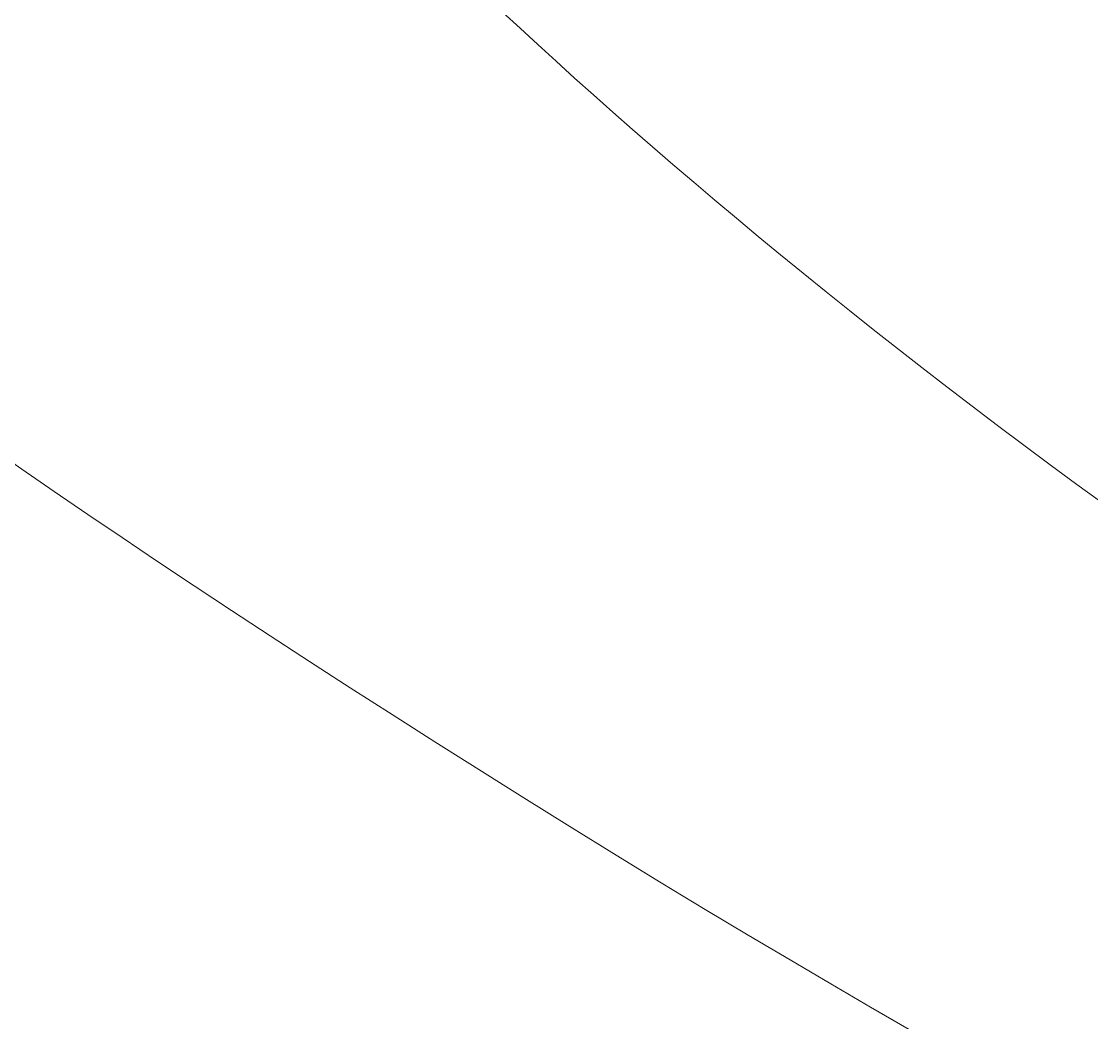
# Model space of a CAD drawing. Header units: inches. Extents: x 0.1 to 17.5, y -14.8 to -0.1.
# Drawn here: x 13.7616 to 13.8712, y -2.8583 to -2.7558 of the extents above; entities that cross this region are included whole.
import ezdxf

# ---------------------------------------------------------------- set-up
doc = ezdxf.new("R2010")
doc.units = ezdxf.units.IN
doc.header["$MEASUREMENT"] = 0
doc.layers.add('Layer 1', color=7, linetype='Continuous', lineweight=0)

msp = doc.modelspace()

# ---------------------------------------------------------------- linework, layer by layer
at = {"layer": 'Layer 1'}
for points, knots in [([(17.27386, -2.85481), (17.19383, -2.78031), (17.12485, -2.80238), (17.12485, -2.80238), (17.12485, -2.80238), (17.07518, -2.62578), (16.90962, -2.60923), (16.74406, -2.59267), (16.68335, -2.62302), (16.68335, -2.62302), (16.68335, -2.62302), (16.7413, -2.49333), (16.60057, -2.43539), (16.45984, -2.37744), (16.27496, -2.46574), (16.27496, -2.46574), (16.27496, -2.46574), (16.22806, -2.40227), (16.13148, -2.41331), (16.0349, -2.42435), (16.00455, -2.47678), (16.00455, -2.47678), (16.00455, -2.47678), (15.96592, -2.41055), (15.88865, -2.41055), (15.81139, -2.41055), (15.75344, -2.47954), (15.75344, -2.47954), (15.75344, -2.47954), (15.73965, -2.43263), (15.77828, -2.30018), (15.81691, -2.16773), (15.8445, -2.10426), (15.8445, -2.10426), (15.8445, -2.10426), (15.84902, -2.09386), (15.85355, -2.08347), (15.84315, -2.08799), (15.83275, -2.09251), (15.83275, -2.09251), (15.83275, -2.09251), (15.76928, -2.1201), (15.63683, -2.15873), (15.50438, -2.19736), (15.45747, -2.18357), (15.45747, -2.18357), (15.45747, -2.18357), (15.52646, -2.12562), (15.52646, -2.04836), (15.52646, -1.9711), (15.46023, -1.93246), (15.46023, -1.93246), (15.46023, -1.93246), (15.51266, -1.90211), (15.5237, -1.80553), (15.53474, -1.70896), (15.47127, -1.66205), (15.47127, -1.66205), (15.47127, -1.66205), (15.55957, -1.47717), (15.50162, -1.33644), (15.44368, -1.19571), (15.31399, -1.25366), (15.31399, -1.25366), (15.31399, -1.25366), (15.34434, -1.19295), (15.32778, -1.02739), (15.31123, -0.86183), (15.13463, -0.81216), (15.13463, -0.81216), (15.13463, -0.81216), (15.1567, -0.74318), (15.0822, -0.66315), (15.00375, -0.57889), (14.98649, -0.5497), (14.92088, -0.44348), (14.85518, -0.54969), (14.83793, -0.57888), (14.75947, -0.66315), (14.68496, -0.74318), (14.70704, -0.81216), (14.70704, -0.81216), (14.70704, -0.81216), (14.53044, -0.86183), (14.51388, -1.02739), (14.49733, -1.19295), (14.52768, -1.25366), (14.52768, -1.25366), (14.52768, -1.25366), (14.39799, -1.19571), (14.34004, -1.33644), (14.2821, -1.47717), (14.3704, -1.66205), (14.3704, -1.66205), (14.3704, -1.66205), (14.30693, -1.70896), (14.31797, -1.80553), (14.32901, -1.90211), (14.38143, -1.93246), (14.38143, -1.93246), (14.38143, -1.93246), (14.31521, -1.9711), (14.31521, -2.04836), (14.31521, -2.12562), (14.38419, -2.18357), (14.38419, -2.18357), (14.38419, -2.18357), (14.33728, -2.19736), (14.20483, -2.15873), (14.07238, -2.1201), (14.00892, -2.09251), (14.00892, -2.09251), (14.00892, -2.09251), (13.99852, -2.08799), (13.98812, -2.08347), (13.99264, -2.09386), (13.99716, -2.10426), (13.99716, -2.10426), (13.99716, -2.10426), (14.02476, -2.16773), (14.06339, -2.30018), (14.10202, -2.43263), (14.08822, -2.47954), (14.08822, -2.47954), (14.08822, -2.47954), (14.03028, -2.41055), (13.95301, -2.41055), (13.87575, -2.41055), (13.83712, -2.47678), (13.83712, -2.47678), (13.83712, -2.47678), (13.80677, -2.42435), (13.71019, -2.41331), (13.61361, -2.40227), (13.5667, -2.46574), (13.5667, -2.46574), (13.5667, -2.46574), (13.38182, -2.37744), (13.2411, -2.43539), (13.10037, -2.49333), (13.15832, -2.62302), (13.15832, -2.62302), (13.15832, -2.62302), (13.09761, -2.59267), (12.93205, -2.60923), (12.76648, -2.62578), (12.71682, -2.80238), (12.71682, -2.80238), (12.71682, -2.80238), (12.64783, -2.78031), (12.56781, -2.85481), (12.48355, -2.93327), (12.45436, -2.95052), (12.34814, -3.01614), (12.45435, -3.08183), (12.48354, -3.09909), (12.56781, -3.17754), (12.64783, -3.25205), (12.71682, -3.22997), (12.71682, -3.22997), (12.71682, -3.22997), (12.76648, -3.40657), (12.93205, -3.42313), (13.09761, -3.43968), (13.15832, -3.40933), (13.15832, -3.40933), (13.15832, -3.40933), (13.10037, -3.53902), (13.2411, -3.59697), (13.38182, -3.65491), (13.5667, -3.56661), (13.5667, -3.56661), (13.5667, -3.56661), (13.61361, -3.63008), (13.71019, -3.61904), (13.80677, -3.608), (13.83712, -3.55558), (13.83712, -3.55558), (13.83712, -3.55558), (13.87575, -3.6218), (13.95301, -3.6218), (14.03028, -3.6218), (14.08822, -3.55282), (14.08822, -3.55282), (14.08822, -3.55282), (14.10202, -3.59973), (14.06339, -3.73218), (14.02476, -3.86463), (13.99716, -3.92809), (13.99716, -3.92809), (13.99716, -3.92809), (13.99264, -3.93849), (13.98812, -3.94889), (13.99852, -3.94437), (14.00892, -3.93985), (14.00892, -3.93985), (14.00892, -3.93985), (14.07238, -3.91225), (14.20483, -3.87362), (14.33728, -3.83499), (14.38419, -3.84879), (14.38419, -3.84879), (14.38419, -3.84879), (14.31521, -3.90673), (14.31521, -3.984), (14.31521, -4.06126), (14.38143, -4.09989), (14.38143, -4.09989), (14.38143, -4.09989), (14.32901, -4.13024), (14.31797, -4.22682), (14.30693, -4.3234), (14.3704, -4.37031), (14.3704, -4.37031), (14.3704, -4.37031), (14.2821, -4.55519), (14.34004, -4.69591), (14.39799, -4.83664), (14.52768, -4.7787), (14.52768, -4.7787), (14.52768, -4.7787), (14.49733, -4.8394), (14.51388, -5.00496), (14.53044, -5.17053), (14.70704, -5.22019), (14.70704, -5.22019), (14.70704, -5.22019), (14.68496, -5.28918), (14.75947, -5.3692), (14.83793, -5.45347), (14.85518, -5.48266), (14.92088, -5.58887), (14.98649, -5.48265), (15.00375, -5.45347), (15.0822, -5.3692), (15.1567, -5.28918), (15.13463, -5.22019), (15.13463, -5.22019), (15.13463, -5.22019), (15.31123, -5.17053), (15.32778, -5.00496), (15.34434, -4.8394), (15.31399, -4.7787), (15.31399, -4.7787), (15.31399, -4.7787), (15.44368, -4.83664), (15.50162, -4.69591), (15.55957, -4.55519), (15.47127, -4.37031), (15.47127, -4.37031), (15.47127, -4.37031), (15.53474, -4.3234), (15.5237, -4.22682), (15.51266, -4.13024), (15.46023, -4.09989), (15.46023, -4.09989), (15.46023, -4.09989), (15.52646, -4.06126), (15.52646, -3.984), (15.52646, -3.90673), (15.45747, -3.84879), (15.45747, -3.84879), (15.45747, -3.84879), (15.50438, -3.83499), (15.63683, -3.87362), (15.76928, -3.91225), (15.83275, -3.93985), (15.83275, -3.93985), (15.83275, -3.93985), (15.84315, -3.94437), (15.85355, -3.94889), (15.84902, -3.93849), (15.8445, -3.92809), (15.8445, -3.92809), (15.8445, -3.92809), (15.81691, -3.86463), (15.77828, -3.73218), (15.73965, -3.59973), (15.75344, -3.55282), (15.75344, -3.55282), (15.75344, -3.55282), (15.81139, -3.6218), (15.88865, -3.6218), (15.96592, -3.6218), (16.00455, -3.55558), (16.00455, -3.55558), (16.00455, -3.55558), (16.0349, -3.608), (16.13148, -3.61904), (16.22806, -3.63008), (16.27496, -3.56661), (16.27496, -3.56661), (16.27496, -3.56661), (16.45984, -3.65491), (16.60057, -3.59697), (16.7413, -3.53902), (16.68335, -3.40933), (16.68335, -3.40933), (16.68335, -3.40933), (16.74406, -3.43968), (16.90962, -3.42313), (17.07518, -3.40657), (17.12485, -3.22997), (17.12485, -3.22997), (17.12485, -3.22997), (17.19383, -3.25205), (17.27386, -3.17754), (17.35813, -3.09908), (17.38732, -3.08183), (17.49353, -3.01614), (17.38731, -2.95052), (17.35812, -2.93327), (17.27386, -2.85481)], [0, 0, 0, 0, 1, 1, 1, 2, 2, 2, 3, 3, 3, 4, 4, 4, 5, 5, 5, 6, 6, 6, 7, 7, 7, 8, 8, 8, 9, 9, 9, 10, 10, 10, 11, 11, 11, 12, 12, 12, 13, 13, 13, 14, 14, 14, 15, 15, 15, 16, 16, 16, 17, 17, 17, 18, 18, 18, 19, 19, 19, 20, 20, 20, 21, 21, 21, 22, 22, 22, 23, 23, 23, 24, 24, 24, 25, 25, 25, 26, 26, 26, 27, 27, 27, 28, 28, 28, 29, 29, 29, 30, 30, 30, 31, 31, 31, 32, 32, 32, 33, 33, 33, 34, 34, 34, 35, 35, 35, 36, 36, 36, 37, 37, 37, 38, 38, 38, 39, 39, 39, 40, 40, 40, 41, 41, 41, 42, 42, 42, 43, 43, 43, 44, 44, 44, 45, 45, 45, 46, 46, 46, 47, 47, 47, 48, 48, 48, 49, 49, 49, 50, 50, 50, 51, 51, 51, 52, 52, 52, 53, 53, 53, 54, 54, 54, 55, 55, 55, 56, 56, 56, 57, 57, 57, 58, 58, 58, 59, 59, 59, 60, 60, 60, 61, 61, 61, 62, 62, 62, 63, 63, 63, 64, 64, 64, 65, 65, 65, 66, 66, 66, 67, 67, 67, 68, 68, 68, 69, 69, 69, 70, 70, 70, 71, 71, 71, 72, 72, 72, 73, 73, 73, 74, 74, 74, 75, 75, 75, 76, 76, 76, 77, 77, 77, 78, 78, 78, 79, 79, 79, 80, 80, 80, 81, 81, 81, 82, 82, 82, 83, 83, 83, 84, 84, 84, 85, 85, 85, 86, 86, 86, 87, 87, 87, 88, 88, 88, 89, 89, 89, 90, 90, 90, 91, 91, 91, 92, 92, 92, 93, 93, 93, 94, 94, 94, 95, 95, 95, 96, 96, 96, 97, 97, 97, 98, 98, 98, 99, 99, 99, 100, 100, 100, 101, 101, 101, 102, 102, 102, 103, 103, 103, 104, 104, 104, 104]), ([(13.69363, -2.7472), (13.69363, -2.7472), (13.71571, -2.77479), (13.8178, -2.83826), (13.9199, -2.90172), (13.94474, -2.8962), (13.93094, -2.92931), (13.93094, -2.92931), (13.8316, -2.91276), (13.62741, -2.84101), (13.42321, -2.76927), (13.35147, -2.69201), (13.35147, -2.69201), (13.35147, -2.69201), (13.38734, -2.6589), (13.52807, -2.69753), (13.6688, -2.73616), (13.69363, -2.7472), (13.69363, -2.7472)], [0, 0, 0, 0, 1, 1, 1, 2, 2, 2, 3, 3, 3, 4, 4, 4, 5, 5, 5, 6, 6, 6, 6]), ([(14.06063, -2.79135), (14.14471, -2.8474), (14.30621, -2.9238), (14.31449, -2.94863), (14.32277, -2.97346), (14.31173, -2.97622), (14.31173, -2.97622), (14.31173, -2.97622), (14.26206, -2.98726), (14.05511, -2.90448), (13.84816, -2.8217), (13.76538, -2.70581), (13.76538, -2.70581), (13.76538, -2.70581), (13.87023, -2.66441), (14.06063, -2.79135)], [0, 0, 0, 0, 1, 1, 1, 2, 2, 2, 3, 3, 3, 4, 4, 4, 5, 5, 5, 5])]:
    msp.add_open_spline(points, degree=3, knots=knots, dxfattribs=at)

doc.saveas('drawing.dxf')
